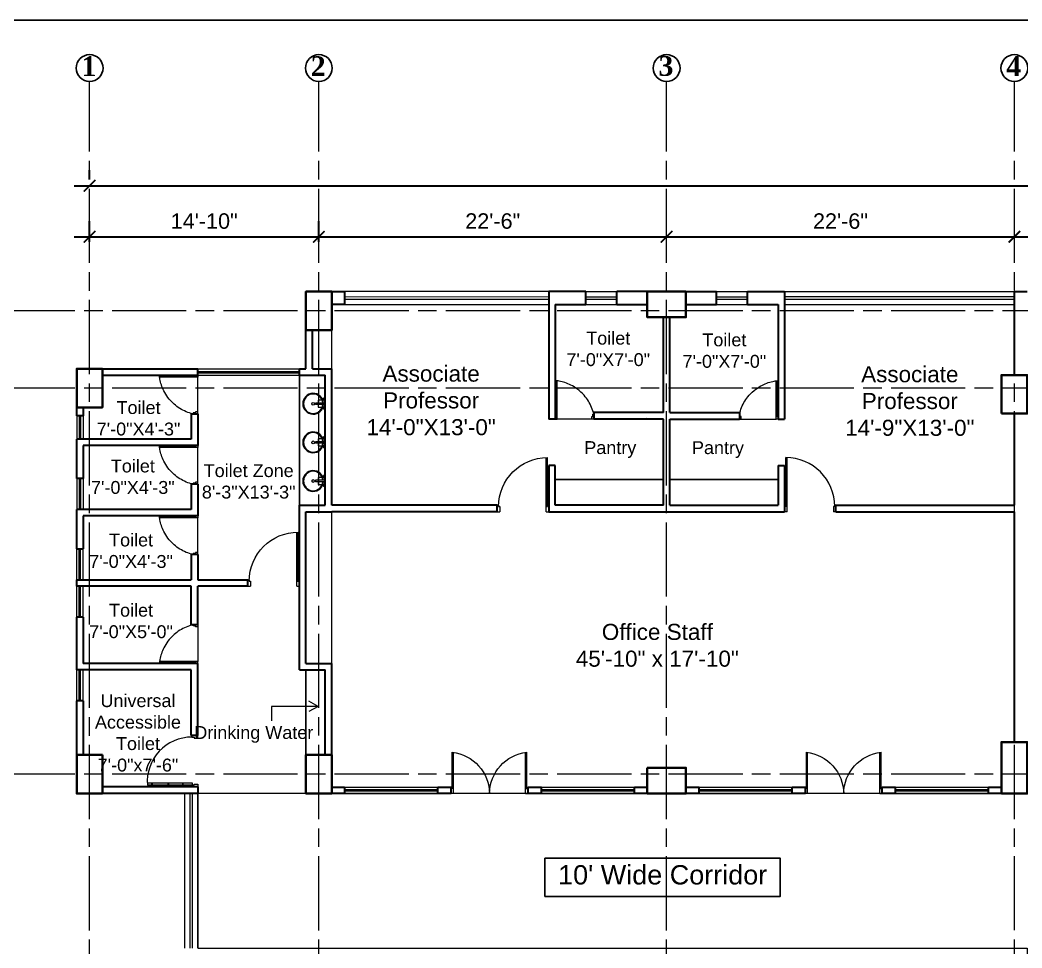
# Model space of a CAD drawing. Header units: inches. Extents: x -12 to 20935469, y -1604 to 24729220.
# Drawn here: x 20863959 to 20864736, y 24719476 to 24720196 of the extents above; entities that cross this region are included whole.
import ezdxf

# ---------------------------------------------------------------- set-up
doc = ezdxf.new("R2010")
doc.units = ezdxf.units.IN
doc.header["$LTSCALE"] = 0.03
doc.header["$MEASUREMENT"] = 0
doc.header["$PDMODE"] = 32
doc.header["$PDSIZE"] = 15
doc.linetypes.add('ACAD_ISO08W100', pattern=[36, 24, -3, 6, -3])
for name, color, linetype, lineweight in [('column', 1, 'Continuous', 40), ('Dim Line', 252, 'Continuous', 13), ('Door', 7, 'Continuous', 18), ('Glass Line', 252, 'Continuous', 9), ('Grid Line', 252, 'Continuous', 18), ('Hatch', 253, 'Continuous', 15), ('Main Wall', 7, 'Continuous', 30), ('STAIR', 46, 'Continuous', 15), ('TOILET FIXTURE', 142, 'Continuous', 5), ('wind.', 150, 'Continuous', 20)]:
    doc.layers.add(name, color=color, linetype=linetype, lineweight=lineweight)
doc.layers.add('FUR', color=251, linetype='Continuous')
doc.layers.add('TEXT', color=7, linetype='Continuous')
doc.styles.add('2', font='swisscl.ttf')
doc.styles.add('RomanS', font='arial.ttf', dxfattribs={"height": 12})
doc.styles.get("Standard").update_dxf_attribs({"font": 'timesbd.ttf'})
doc.dimstyles.new('Aec_Arch_I', dxfattribs={"dimscale": 96, "dimtxt": 12, "dimasz": 0.09375, "dimexe": 0.125, "dimexo": 0.125, "dimgap": 0.0625, "dimtad": 1, "dimdec": 0, "dimzin": 3, "dimdsep": 46, "dimlunit": 4, "dimtxsty": 'RomanS', "dimblk1": 'ARCHTICK', "dimblk2": 'ARCHTICK', "dimsah": 1, "dimcen": 0.09375, "dimdle": 0.125, "dimadec": 0, "dimazin": 0, "dimtfac": 0.75, "dimtdec": 0, "dimtmove": 2, "dimatfit": 3, "dimldrblk": 'ARCHTICK', "dimfxl": 1, "dimfrac": 1, "dimtolj": 1, "dimtzin": 0, "dimarcsym": 0})

# ---------------------------------------------------------------- blocks, each defined once
blk = doc.blocks.new('_ArchTick')
at = {"color": 0, "linetype": 'ByBlock', "lineweight": 35, "const_width": 0.15}
blk.add_lwpolyline([(-0.5, -0.5), (0.5, 0.5)], dxfattribs=at)
blk = doc.blocks.new('*D14')
at = {"layer": 'Defpoints', "color": 0, "transparency": 16777216}
for p in [(20831126.2792098, 24724578.16655627), (20830948.30879143, 24724562.26584816), (20831126.2792098, 24724562.26584816)]:
    blk.add_point(p, dxfattribs=at)
at = {"layer": 'Dim Line', "color": 0, "lineweight": -2, "transparency": 16777216}
for p, q in [((20830948.30879143, 24724574.26584816), (20830948.30879143, 24724590.16655627)), ((20831126.2792098, 24724574.26584816), (20831126.2792098, 24724590.16655627)), ((20830936.30879143, 24724578.16655627), (20831138.2792098, 24724578.16655627))]:
    blk.add_line(p, q, dxfattribs=at)
at = {"layer": 'Dim Line', "color": 0, "lineweight": -2, "transparency": 16777216, "xscale": 9, "yscale": 9, "zscale": 9, "rotation": 180}
blk.add_blockref('_ArchTick', (20830948.30879143, 24724578.16655627), dxfattribs=at)
at = {"layer": 'Dim Line', "color": 0, "lineweight": -2, "transparency": 16777216, "xscale": 9, "yscale": 9, "zscale": 9}
blk.add_blockref('_ArchTick', (20831126.2792098, 24724578.16655627), dxfattribs=at)
at = {"layer": 'Dim Line', "color": 0, "transparency": 16777216, "insert": (20831037.29400062, 24724590.29343212), "char_height": 12, "attachment_point": 5, "style": 'RomanS'}
blk.add_mtext('\\A1;14\'-10"', dxfattribs=at)
blk = doc.blocks.new('*D7')
at = {"layer": 'Defpoints', "color": 0, "transparency": 16777216}
for p in [(20831396.27940053, 24724578.16655627), (20831396.27940053, 24724578.16655627), (20831126.2792098, 24724562.26584816)]:
    blk.add_point(p, dxfattribs=at)
at = {"layer": 'Dim Line', "color": 0, "lineweight": -2, "transparency": 16777216}
for p, q in [((20831126.2792098, 24724574.26584816), (20831126.2792098, 24724590.16655627)), ((20831114.2792098, 24724578.16655627), (20831408.27940053, 24724578.16655627))]:
    blk.add_line(p, q, dxfattribs=at)
at = {"layer": 'Dim Line', "color": 0, "lineweight": -2, "transparency": 16777216, "xscale": 9, "yscale": 9, "zscale": 9, "rotation": 180}
blk.add_blockref('_ArchTick', (20831126.2792098, 24724578.16655627), dxfattribs=at)
at = {"layer": 'Dim Line', "color": 0, "lineweight": -2, "transparency": 16777216, "xscale": 9, "yscale": 9, "zscale": 9}
blk.add_blockref('_ArchTick', (20831396.27940053, 24724578.16655627), dxfattribs=at)
at = {"layer": 'Dim Line', "color": 0, "transparency": 16777216, "insert": (20831261.27930516, 24724590.29343212), "char_height": 12, "attachment_point": 5, "style": 'RomanS'}
blk.add_mtext('\\A1;22\'-6"', dxfattribs=at)
blk = doc.blocks.new('*D8')
at = {"layer": 'Defpoints', "color": 0, "transparency": 16777216}
for p in [(20831396.27940053, 24724578.16655627), (20831666.2795913, 24724578.16655627), (20831666.2795913, 24724578.16655627)]:
    blk.add_point(p, dxfattribs=at)
at = {"layer": 'Dim Line', "color": 0, "lineweight": -2, "transparency": 16777216}
blk.add_line((20831384.27940053, 24724578.16655627), (20831678.2795913, 24724578.16655627), dxfattribs=at)
at = {"layer": 'Dim Line', "color": 0, "lineweight": -2, "transparency": 16777216, "xscale": 9, "yscale": 9, "zscale": 9, "rotation": 180}
blk.add_blockref('_ArchTick', (20831396.27940053, 24724578.16655627), dxfattribs=at)
at = {"layer": 'Dim Line', "color": 0, "lineweight": -2, "transparency": 16777216, "xscale": 9, "yscale": 9, "zscale": 9}
blk.add_blockref('_ArchTick', (20831666.2795913, 24724578.16655627), dxfattribs=at)
at = {"layer": 'Dim Line', "color": 0, "transparency": 16777216, "insert": (20831531.27949591, 24724590.29343212), "char_height": 12, "attachment_point": 5, "style": 'RomanS'}
blk.add_mtext('\\A1;22\'-6"', dxfattribs=at)
blk = doc.blocks.new('*D9')
at = {"layer": 'Defpoints', "color": 0, "transparency": 16777216}
for p in [(20831666.2795913, 24724578.16655627), (20831844.25000967, 24724578.16655627), (20831844.25000967, 24724578.16655627)]:
    blk.add_point(p, dxfattribs=at)
at = {"layer": 'Dim Line', "color": 0, "lineweight": -2, "transparency": 16777216}
blk.add_line((20831654.2795913, 24724578.16655627), (20831856.25000967, 24724578.16655627), dxfattribs=at)
at = {"layer": 'Dim Line', "color": 0, "lineweight": -2, "transparency": 16777216, "xscale": 9, "yscale": 9, "zscale": 9, "rotation": 180}
blk.add_blockref('_ArchTick', (20831666.2795913, 24724578.16655627), dxfattribs=at)
at = {"layer": 'Dim Line', "color": 0, "lineweight": -2, "transparency": 16777216, "xscale": 9, "yscale": 9, "zscale": 9}
blk.add_blockref('_ArchTick', (20831844.25000967, 24724578.16655627), dxfattribs=at)
at = {"layer": 'Dim Line', "color": 0, "transparency": 16777216, "insert": (20831755.26480048, 24724590.29343212), "char_height": 12, "attachment_point": 5, "style": 'RomanS'}
blk.add_mtext('\\A1;14\'-10"', dxfattribs=at)
blk = doc.blocks.new('*D13')
at = {"layer": 'Defpoints', "color": 0, "transparency": 16777216}
for p in [(20832951.75234396, 24724617.81282169), (20830948.30879143, 24724610.74819624), (20832951.75234396, 24724610.74819624)]:
    blk.add_point(p, dxfattribs=at)
at = {"layer": 'Dim Line', "color": 0, "lineweight": -2, "transparency": 16777216}
for p, q in [((20830948.30879143, 24724622.74819624), (20830948.30879143, 24724629.81282169)), ((20832951.75234396, 24724622.74819624), (20832951.75234396, 24724629.81282169)), ((20830936.30879143, 24724617.81282169), (20832963.75234396, 24724617.81282169))]:
    blk.add_line(p, q, dxfattribs=at)
at = {"layer": 'Dim Line', "color": 0, "lineweight": -2, "transparency": 16777216, "xscale": 9, "yscale": 9, "zscale": 9, "rotation": 180}
blk.add_blockref('_ArchTick', (20830948.30879143, 24724617.81282169), dxfattribs=at)
at = {"layer": 'Dim Line', "color": 0, "lineweight": -2, "transparency": 16777216, "xscale": 9, "yscale": 9, "zscale": 9}
blk.add_blockref('_ArchTick', (20832951.75234396, 24724617.81282169), dxfattribs=at)
at = {"layer": 'Dim Line', "color": 0, "transparency": 16777216, "insert": (20831950.03056769, 24724629.93969755), "char_height": 12, "attachment_point": 5, "style": 'RomanS'}
blk.add_mtext('\\A1;166\'-11"', dxfattribs=at)
blk = doc.blocks.new('A$C36295410')
at = {"layer": 'Door'}
for p, q in [((0.9999989662828739, 3.999999464715074), (0.9999989662828739, 31.99999946471507)), ((1.999998966282874, -5.352849257178605e-07), (1.999998966282874, 31.98213662398211)), ((57.99999896628287, -5.352849257178605e-07), (57.99999896628287, 31.98213662398211)), ((58.99999896628287, 3.999999464715074), (58.99999896628287, 31.99999946471507)), ((0.9999989662828739, 4.999999464715074), (-1.033717126119882e-06, 4.999999464715074)), ((1.999998966282874, 3.999999464715074), (0.9999989662824191, 3.999999464715074)), ((57.99999896628287, 3.999999464715074), (58.99999896628287, 3.999999464715074)), ((58.99999896628287, 4.999999464715074), (59.99999896628287, 4.999999464715074)), ((1.999998966282874, -5.352849257178605e-07), (-1.033717126119882e-06, -5.352849257178605e-07)), ((57.99999896628287, -5.352849257178605e-07), (59.99999896628287, -5.352849257178605e-07))]:
    blk.add_line(p, q, dxfattribs=at)
for centre, radius, start, end in [((-2.525154211056361, -0.3352956022481521), 32.52688137512273, 0.590629401232551, 83.77825723032326), ((62.52515214360983, -0.3352956022372382), 32.52688137511065, 96.22174276965781, 179.4093705987648)]:
    blk.add_arc(centre, radius, start, end, dxfattribs=at)
blk = doc.blocks.new('sssss-flat-876')
at = {"layer": 'Door', "linetype": 'Continuous', "ltscale": 3}
blk.add_line((3666.524641621392, 84027.20039844685), (3666.524641621392, 84055.73698381262), dxfattribs=at)
at = {"layer": 'Door', "linetype": 'Continuous', "ltscale": 3, "extrusion": (-7.215265806451099e-09, -3.356244729906973e-18, 1)}
for points, elevation in [([(3666.524641621392, 84057.20039844685), (3666.524641621392, 84055.7369838127), (3668.353909914149, 84055.73698381268), (3668.353909914149, 84056.46869112973), (3670.183178206673, 84056.46869112976), (3670.183178206673, 84057.20039844688)], -2.645495015731816e-05), ([(3668.353909914149, 84055.73698381268), (3696.158787962748, 84055.73698381273), (3696.158787962748, 84056.46869112982), (3668.353909914149, 84056.46869112956)], -2.646814881427536e-05)]:
    blk.add_lwpolyline(points, close=True, dxfattribs=dict(at, elevation=elevation))
at = {"layer": 'Door', "linetype": 'Continuous', "ltscale": 3, "flags": 128}
blk.add_lwpolyline([(3670.183178209001, 84027.20039844661, 0.04096003839332348), (3675.473761518253, 84028.8955189219, 0.08249638684257277), (3684.92584202881, 84034.77633821729, 0.05218730031938641), (3689.721451750025, 84039.97248090911, 0.04398833922187529), (3692.855049753096, 84045.047753547, 0.03657129103577791), (3694.751170299016, 84049.63311906598, 0.034751479123949), (3695.9156375397, 84054.20272462314, 0.01143537355723267), (3696.158787962981, 84055.73698381265)], format="xyb", dxfattribs=at)
at = {"layer": 'Door', "linetype": 'Continuous', "ltscale": 3}
blk.add_lwpolyline([(3666.524641623953, 84027.20039844679), (3666.524641623953, 84028.66381308093), (3668.353909916477, 84028.66381308093), (3668.353909916477, 84027.93210576387), (3670.183178209234, 84027.93210576382), (3670.183178209234, 84027.2003984467)], close=True, dxfattribs=at)
blk = doc.blocks.new('$D40')
at = {"layer": 'Door'}
for p, q in [((1, 4), (1, 42)), ((2, 0), (2, 41.98683982644525)), ((1, 5), (0, 5)), ((2, 0), (0, 0)), ((2, 4), (1, 4)), ((39, 4), (38, 4)), ((38, 4), (38, 0)), ((40, 0), (38, 0)), ((40, 5), (38.98683982644525, 5)), ((39, 5), (39, 4))]:
    blk.add_line(p, q, dxfattribs=at)
blk.add_arc((1, 4), 38, 0, 89.99999999999999, dxfattribs=at)
blk = doc.blocks.new('Door_45')
at = {"layer": 'Door'}
for p, q in [((1.499446089358273, 4.966720660065755), (1.499446089358273, 43.96672066006575)), ((3.499446089358273, 44.03189280286006), (3.499446089358273, 4.966720660065755)), ((1.499446089358273, 40.02726910408236), (2.249446089358273, 40.02726910408236)), ((2.249446089358273, 40.02726910408236), (2.249446089358273, 39.52726910408236)), ((2.249446089358273, 39.52726910408236), (2.749446089591103, 39.52726910408236)), ((2.749446089591103, 39.52726910408236), (2.749446089591103, 40.02726910408236)), ((2.749446089591103, 40.02726910408236), (3.499446089358273, 40.02726910408236)), ((1.499446089358273, 25.76575365659081), (2.249446089358273, 25.76575365659081)), ((2.249446089358273, 25.76575365659081), (2.249446089358273, 25.26575365659081)), ((2.249446089358273, 25.26575365659081), (2.749446089591103, 25.26575365659081)), ((2.749446089591103, 25.76575365659081), (3.499446089358273, 25.76575365659081)), ((2.749446089591103, 25.26575365659081), (2.749446089591103, 25.76575365659081)), ((1.499446089358273, 12.56961937076411), (2.249446089358273, 12.56961937076411)), ((2.249446089358273, 12.56961937076411), (2.249446089358273, 13.06961937076411)), ((2.249446089358273, 13.06961937076411), (2.749446089591103, 13.06961937076411)), ((2.749446089591103, 13.06961937076411), (2.749446089591103, 12.56961937076411)), ((2.749446089591103, 12.56961937076411), (3.499446089358273, 12.56961937076411)), ((-0.0005539106417273842, -0.03327933993424503), (-0.0005539106417273842, 4.966720660065755)), ((-0.0005539106417273842, 4.966720660065755), (1.499446089358273, 4.966720660065755)), ((3.499446089358273, 4.966720660065755), (1.499446089358273, 4.966720660065755)), ((1.499446089358273, 4.966720660065755), (1.499446089358273, 2.966720660065755)), ((1.499446089358273, 2.966720660065755), (2.499446089358273, 2.966720660065755)), ((2.499446089358273, 2.966720660065755), (2.499446089358273, -0.03327933993424503)), ((42.5, 3), (42.5, -0.03327933993424503)), ((43.5, 3), (42.5, 3)), ((45.00000000023283, 5), (43.5, 5)), ((43.5, 5), (43.5, 3)), ((45.00000000023283, -0.03327933993424503), (45.00000000023283, 5)), ((2.499446089358273, -0.03327933993424503), (-0.0005539106417273842, -0.03327933993424503)), ((42.5, -0.03327933993424503), (45.00000000023283, -0.03327933993424503))]:
    blk.add_line(p, q, dxfattribs=at)
blk.add_arc((4.660651951731928, 5.255392092920653), 38.84018771759182, 359.6232511897165, 94.66847186469465, dxfattribs=at)
blk = doc.blocks.new('7-flat-72')
at = {"layer": 'Glass Line', "color": 8, "ltscale": 20}
for p, q in [((-64475.47473717644, 376966.6120190895), (-64476.55473715696, 376966.6118137227)), ((-64476.55336804548, 376959.4118138514), (-64476.55473715696, 376966.6118137227)), ((-64475.47336806497, 376959.4120192182), (-64475.47473717644, 376966.6120190895)), ((-64478.71357337362, 376960.4914030989), (-64480.33357334463, 376960.4910950488)), ((-64480.33338851458, 376959.5190950661), (-64480.33357334463, 376960.4910950488)), ((-64478.71338854358, 376959.5194031161), (-64480.33338851458, 376959.5190950661)), ((-64478.71336800698, 376959.4114031181), (-64480.33336797799, 376959.411095068)), ((-64480.33329952252, 376959.0510950745), (-64480.33336797799, 376959.411095068)), ((-64478.71329955151, 376959.0514031246), (-64480.33329952252, 376959.0510950745)), ((-64480.27590274997, 376959.5191059972), (-64480.27608758002, 376960.49110598)), ((-64480.15336798131, 376959.4111292958), (-64480.15338851791, 376959.5191292939)), ((-64480.14656623453, 376959.5191305911), (-64480.14675106457, 376960.4911305739)), ((-64479.91663178266, 376959.5191743142), (-64479.91681661271, 376960.4911742969)), ((-64479.5233885292, 376959.5192490911), (-64479.52357335924, 376960.4912490739)), ((-64479.13014527573, 376959.519323868), (-64479.13033010578, 376960.4913238508)), ((-64478.90021082386, 376959.5193675911), (-64478.90039565391, 376960.4913675738)), ((-64478.89336800366, 376959.4113688903), (-64478.89338854048, 376959.5193688883)), ((-64478.77087430842, 376959.519392185), (-64478.77105913847, 376960.4913921678)), ((-64478.71338854358, 376959.5194031161), (-64478.71357337362, 376960.4914030989)), ((-64478.71329955151, 376959.0514031246), (-64478.71336800698, 376959.4114031181)), ((-64475.11336807138, 376959.4120876737), (-64476.91336803907, 376959.4117453959)), ((-64476.9132995836, 376959.0517454025), (-64476.91336803907, 376959.4117453959)), ((-64475.11329961568, 376959.0520876803), (-64476.9132995836, 376959.0517454025)), ((-64475.11329961568, 376959.0520876803), (-64475.11336807138, 376959.4120876737)), ((-64473.31357347011, 376960.4924299325), (-64471.6935734991, 376960.4927379825)), ((-64473.31338864006, 376959.5204299497), (-64473.31357347011, 376960.4924299325)), ((-64473.31338864006, 376959.5204299497), (-64471.69338866905, 376959.5207379998)), ((-64473.31336810347, 376959.4124299516), (-64471.69336813246, 376959.4127380017)), ((-64473.313299648, 376959.0524299581), (-64473.31336810347, 376959.4124299516)), ((-64473.313299648, 376959.0524299581), (-64471.69329967699, 376959.0527380082)), ((-64473.25590287545, 376959.5204408808), (-64473.25608770549, 376960.4924408636)), ((-64473.13336810679, 376959.4124641794), (-64473.13338864339, 376959.5204641775)), ((-64473.12656636001, 376959.5204654748), (-64473.12675119005, 376960.4924654575)), ((-64472.89663190814, 376959.5205091978), (-64472.89681673818, 376960.4925091806)), ((-64472.50338865467, 376959.5205839747), (-64472.50357348472, 376960.4925839575)), ((-64472.11014540121, 376959.5206587517), (-64472.11033023125, 376960.4926587344)), ((-64471.88021094934, 376959.5207024747), (-64471.88039577939, 376960.4927024575)), ((-64471.87336812937, 376959.4127037739), (-64471.87338866596, 376959.520703772)), ((-64471.7508744339, 376959.5207270686), (-64471.75105926394, 376960.4927270514)), ((-64471.69338866905, 376959.5207379998), (-64471.6935734991, 376960.4927379825)), ((-64471.69329967699, 376959.0527380082), (-64471.69336813246, 376959.4127380017))]:
    blk.add_line(p, q, dxfattribs=at)
blk.add_circle((-64476.01507698372, 376968.3989757138, -1.853074723067108e-05), 1.08, dxfattribs=at)
for radius, start, end in [(8.100000000000003, 273.8334487619164, 266.1883413272574), (7.545122013573683, 274.1150294939762, 265.9067605931115)]:
    blk.add_arc((-64476.01507698372, 376968.3989757138, -1.853074723067108e-05), radius, start, end, dxfattribs=at)
blk = doc.blocks.new('SFSFSFS-flat-72')
at = {"layer": 'TOILET FIXTURE', "ltscale": 0.2}
blk.add_lwpolyline([(-3918.473113942891, -3608.103407361705), (-3918.474140776554, -3602.703407459237), (-3923.874140679603, -3602.704434292842), (-3923.873113845708, -3608.104434195251)], close=True, dxfattribs=at)
at = {"layer": 'TOILET FIXTURE', "ltscale": 20}
blk.add_blockref('7-flat-72', (60554.84018570464, -380567.1558373197), dxfattribs=at)
blk = doc.blocks.new('fff')
at = {"layer": 'Grid Line', "color": 252, "linetype": 'ACAD_ISO08W100', "lineweight": 9, "ltscale": 80, "true_color": 0x939598}
for p, q in [((20830948.30879143, 24723521.10155122), (20830948.30879143, 24724698.78124316)), ((20831126.2792098, 24723521.10975568), (20831126.2792098, 24724698.78944762)), ((20831396.27940053, 24723521.10975705), (20831396.27940053, 24724698.789449)), ((20831666.2795913, 24723521.12176201), (20831666.2795913, 24724698.80145396)), ((20833096.94929376, 24724520.60832043), (20830726.1474328, 24724520.60832043)), ((20833096.94929376, 24724460.61652489), (20830726.1474328, 24724460.61652489)), ((20833096.94929376, 24724160.74613542), (20830726.1474328, 24724160.74613542))]:
    blk.add_line(p, q, dxfattribs=at)
at = {"layer": 'Dim Line'}
for base, p1, p2, picture, middle in [((20832951.75234396, 24724617.81282169), (20830948.30879143, 24724610.74819624), (20832951.75234396, 24724610.74819624), '*D13', (20831950.03056769, 24724629.93969755)), ((20831126.2792098, 24724578.16655627), (20830948.30879143, 24724562.26584816), (20831126.2792098, 24724562.26584816), '*D14', (20831037.29400062, 24724590.29343212)), ((20831396.27940053, 24724578.16655627), (20831126.2792098, 24724562.26584816), (20831396.27940053, 24724578.16655627), '*D7', (20831261.27930516, 24724590.29343212)), ((20831666.2795913, 24724578.16655627), (20831396.27940053, 24724578.16655627), (20831666.2795913, 24724578.16655627), '*D8', (20831531.27949591, 24724590.29343212)), ((20831844.25000967, 24724578.16655627), (20831666.2795913, 24724578.16655627), (20831844.25000967, 24724578.16655627), '*D9', (20831755.26480048, 24724590.29343212))]:
    dim = blk.add_linear_dim(base=base, p1=p1, p2=p2, dimstyle='Aec_Arch_I', dxfattribs=at)
    dim.commit()
    dim.dimension.update_dxf_attribs({"geometry": picture, "text_midpoint": middle})

msp = doc.modelspace()

# ---------------------------------------------------------------- linework, layer by layer
for p, q in [((20864175.48119926, 24719819.49682294), (20864175.48119928, 24719920.45830192)), ((20864445.04916793, 24719887.47682129), (20864445.05635884, 24719887.47682273)), ((20864458.00316966, 24719839.47927432), (20864374.0022283, 24719839.4832281)), ((20864463.00434637, 24719839.47950981), (20864547.00528773, 24719839.48346359)), ((20864180.48119927, 24719625.57291218), (20864180.48119928, 24719691.61111717)), ((20864091.48209641, 24719600.76829593), (20864096.48209641, 24719600.76829593)), ((20864293.00793438, 24719600.61109409), (20864293.00793438, 24719595.61109409)), ((20864353.00793438, 24719600.61109409), (20864353.00793438, 24719595.61109409)), ((20864567.98591471, 24719595.61109409), (20864567.98591471, 24719600.61109409)), ((20864627.98591471, 24719595.61109409), (20864627.98591471, 24719600.61109409))]:
    msp.add_line(p, q)
msp.add_lwpolyline([(20864366.03035163, 24719545.31528079), (20864548.7015548, 24719545.31528079), (20864548.7015548, 24719515.71975872), (20864366.03035163, 24719515.71975872)], close=True)
at = {"layer": 'column', "lineweight": 40, "ltscale": 20}
for points in [[(20864200.48120259, 24719985.45830192), (20864180.48120259, 24719985.45830192), (20864180.48119928, 24719955.45830192), (20864200.48119928, 24719955.45830192)], [(20864445.5022283, 24719985.45830467), (20864445.5022283, 24719965.45830467), (20864475.5022283, 24719965.45830137), (20864475.5022283, 24719985.45830137)], [(20864022.51078422, 24719925.45830192), (20864002.51078422, 24719925.45830192), (20864002.51078422, 24719895.45830192), (20864022.51078422, 24719895.45830192)], [(20864720.48120262, 24719890.62918891), (20864740.48120262, 24719890.62918891), (20864740.48120262, 24719920.6291889), (20864720.48120262, 24719920.6291889)], [(20864720.48120262, 24719595.58793166), (20864740.48120262, 24719595.58793166), (20864740.48179918, 24719635.58793164), (20864720.48179918, 24719635.58793164)], [(20864022.5107842, 24719625.59611692), (20864002.5107842, 24719625.59611692), (20864002.5107842, 24719595.59611692), (20864022.5107842, 24719595.59611692)], [(20864200.48119927, 24719625.57291218), (20864180.48119927, 24719625.57291218), (20864180.48120257, 24719595.59611692), (20864200.48120257, 24719595.59611692)], [(20864445.51383119, 24719615.6110908), (20864445.51383119, 24719595.6110908), (20864475.49062646, 24719595.61109409), (20864475.49062646, 24719615.61109409)]]:
    msp.add_lwpolyline(points, close=True, dxfattribs=at)
at = {"layer": 'Defpoints'}
msp.add_lwpolyline([(20863757.98008157, 24720196.33677318), (20866196.84667546, 24720196.33677318), (20866196.84667546, 24718737.80740687), (20863757.98008157, 24718737.80740687)], close=True, dxfattribs=at)
at = {"layer": 'Hatch', "lineweight": 5}
for p, q in [((20864200.48119928, 24719925.45830813), (20864200.48119928, 24719955.44529976)), ((20864200.48119928, 24719696.61111717), (20864200.48119924, 24719814.49682294))]:
    msp.add_line(p, q, dxfattribs=at)
at = {"layer": 'Hatch'}
msp.add_lwpolyline([(20865232.9812032, 24719354.48900355), (20865232.97229175, 24719595.58791246), (20865098.00203757, 24719595.58791243), (20865098.00203757, 24719910.62918891), (20864918.45200253, 24719910.62918891), (20864918.45200253, 24719595.58791246), (20864096.50293139, 24719595.58791246), (20864096.50293139, 24719475.41709017), (20864740.50203753, 24719475.43844815), (20864740.50203754, 24719354.48900355)], close=True, dxfattribs=at)
at = {"layer": 'Main Wall', "lineweight": 30}
for p, q in [((20864397.7522283, 24719985.45830473), (20864369.00222829, 24719985.45830477)), ((20864369.00222829, 24719985.45830476), (20864369.0022283, 24719886.48181607)), ((20864397.7522283, 24719975.46378992), (20864397.7522283, 24719985.45830473)), ((20864445.5022283, 24719985.45830467), (20864421.7522283, 24719985.4583047)), ((20864421.7522283, 24719975.46618741), (20864421.7522283, 24719985.4583047)), ((20864475.5022283, 24719985.45659697), (20864499.25375801, 24719985.45792621)), ((20864499.25375801, 24719975.45793568), (20864499.25375801, 24719985.45792621)), ((20864523.25375802, 24719985.45926935), (20864552.00528773, 24719985.46087841)), ((20864523.25375802, 24719975.4593413), (20864523.25375802, 24719985.45926935)), ((20864552.00528773, 24719985.46087841), (20864552.00528773, 24719886.48205156)), ((20864730.48120262, 24719985.47086671), (20864740.48120262, 24719985.47142635)), ((20864730.48120262, 24719920.6291889), (20864730.48120261, 24719985.4708667)), ((20864374.0022283, 24719975.49151255), (20864374.0022283, 24719886.48181607)), ((20864374.0022283, 24719975.45904488), (20864397.7522283, 24719975.46378992)), ((20864421.7522283, 24719975.46858491), (20864445.5022283, 24719975.47332995)), ((20864475.5022283, 24719975.47932369), (20864475.50203427, 24719975.47932365)), ((20864475.5022283, 24719975.45654462), (20864499.25375801, 24719975.45793568)), ((20864523.25375802, 24719975.4593413), (20864547.00528773, 24719975.46073236)), ((20864547.00528773, 24719975.49174803), (20864547.00528773, 24719886.48205156)), ((20864458.00528773, 24719891.47842959), (20864458.00528773, 24719965.45745682)), ((20864463.00528773, 24719891.47866493), (20864463.00528774, 24719965.45745682)), ((20864180.48119928, 24719925.45830743), (20864180.48119928, 24719955.45830357)), ((20864185.48119928, 24719925.45830761), (20864185.48119928, 24719955.45830357)), ((20864730.48120262, 24719939.4737449), (20864730.49422695, 24719939.4737462)), ((20864730.48120262, 24719933.47374487), (20864730.49482646, 24719933.47374623)), ((20864022.51078422, 24719925.45830192), (20864096.48209624, 24719925.4583045)), ((20864022.51078422, 24719920.45830191), (20864096.48209641, 24719920.45830191)), ((20864096.48209641, 24719920.45830191), (20864096.48209624, 24719925.4583045)), ((20864175.48119911, 24719925.45830726), (20864180.48119928, 24719925.45830743)), ((20864175.48119928, 24719920.45830192), (20864175.48119911, 24719925.45830726)), ((20864175.48119928, 24719920.45830192), (20864195.48119928, 24719920.45830192)), ((20864185.48119928, 24719925.45830761), (20864200.48119928, 24719925.45830813)), ((20864195.48119928, 24719819.49682294), (20864195.48119928, 24719920.45830192)), ((20864200.48119928, 24719819.49738901), (20864200.48119928, 24719925.45830813)), ((20864458.00222829, 24719891.47927441), (20864458.0022283, 24719910.4792744)), ((20864463.0022283, 24719891.47950976), (20864463.0022283, 24719910.47950975)), ((20864002.51078423, 24719888.84257369), (20864002.51078423, 24719895.45830192)), ((20864091.4820964, 24719890.45830191), (20864096.4820964, 24719890.45830191)), ((20864091.4820964, 24719890.45830191), (20864091.4820964, 24719870.84257369)), ((20864404.00222829, 24719891.48181609), (20864404.0022283, 24719886.48181608)), ((20864458.00528773, 24719891.47927427), (20864404.0022283, 24719891.4818161)), ((20864463.0022283, 24719891.47950976), (20864517.00528773, 24719891.48205159)), ((20864517.00528774, 24719891.48205158), (20864517.00528773, 24719886.48205157)), ((20864730.48120262, 24719819.49514858), (20864730.48120262, 24719890.62918891)), ((20864374.0022283, 24719886.48181607), (20864369.0022283, 24719886.48181607)), ((20864458.00505239, 24719886.47927428), (20864404.0022283, 24719886.48181608)), ((20864458.0022283, 24719819.47927434), (20864458.0022283, 24719886.47927441)), ((20864463.00222829, 24719886.47950975), (20864517.00528773, 24719886.48205157)), ((20864463.00222829, 24719819.47950969), (20864463.0022283, 24719886.47950975)), ((20864547.00528773, 24719886.48205156), (20864552.00528773, 24719886.48205156)), ((20864091.4820964, 24719870.84257369), (20864002.51078423, 24719870.84257369)), ((20864002.51078423, 24719840.22684545), (20864002.51078423, 24719870.84257369)), ((20864096.4820964, 24719865.84257369), (20864007.51078422, 24719865.84257369)), ((20864369.0022283, 24719850.48205156), (20864369.0022283, 24719814.47399244)), ((20864374.0022283, 24719850.48205156), (20864369.0022283, 24719850.48205156)), ((20864374.0022283, 24719819.48322808), (20864374.0022283, 24719850.48205156)), ((20864547.00528776, 24719850.48205156), (20864552.00528776, 24719850.48205156)), ((20864547.00528773, 24719850.48205156), (20864547.00528773, 24719819.48346357)), ((20864552.00528773, 24719850.48205156), (20864552.00528773, 24719814.48485309)), ((20864091.4820964, 24719835.84257369), (20864091.4820964, 24719816.22684545)), ((20864096.4820964, 24719835.84257369), (20864091.4820964, 24719835.84257369)), ((20864175.48119926, 24719761.61111718), (20864175.48119927, 24719819.49682294)), ((20864175.48119927, 24719819.49682294), (20864195.48119928, 24719819.49682294)), ((20864329.0022283, 24719819.48356329), (20864200.48119928, 24719819.49738901)), ((20864329.0022283, 24719814.48424525), (20864329.0022283, 24719819.48356329)), ((20864458.0022283, 24719819.47927434), (20864374.0022283, 24719819.48322808)), ((20864463.0022283, 24719819.47950969), (20864547.00528773, 24719819.48346357)), ((20864592.00528773, 24719819.48379878), (20864730.48120262, 24719819.49514858)), ((20864592.00528773, 24719814.48448073), (20864592.00528773, 24719819.48379878)), ((20864091.4820964, 24719816.22684545), (20864002.51078423, 24719816.22684545)), ((20864002.51078423, 24719785.61111718), (20864002.51078423, 24719816.22684545)), ((20864096.4820964, 24719811.22684545), (20864007.51078422, 24719811.22684545)), ((20864007.51078422, 24719811.22684545), (20864007.51078423, 24719785.61111718)), ((20864180.48119927, 24719696.61111717), (20864180.48119926, 24719814.49682294)), ((20864180.48119926, 24719814.49682294), (20864200.48119928, 24719814.49682294)), ((20864329.0022283, 24719814.48424525), (20864200.48119928, 24719814.49682294)), ((20864369.0022283, 24719814.47399244), (20864552.00528773, 24719814.48485309)), ((20864592.00528773, 24719814.48448073), (20864730.48120262, 24719814.49454705)), ((20864730.48120262, 24719635.58793164), (20864730.48120262, 24719814.49454705)), ((20864002.51078423, 24719785.61111718), (20864007.51078423, 24719785.61111718)), ((20864096.4820964, 24719781.22684545), (20864091.4820964, 24719781.22684545)), ((20864002.51078423, 24719761.61111718), (20864091.4820964, 24719761.61111717)), ((20864002.51078423, 24719756.61111717), (20864002.51078423, 24719761.61111718)), ((20864091.4820964, 24719756.61111717), (20864002.51078423, 24719756.61111717)), ((20864091.4820964, 24719726.61111717), (20864091.4820964, 24719756.61111717)), ((20864096.48209641, 24719726.61111717), (20864096.4820964, 24719756.61111717)), ((20864135.4811993, 24719756.61111717), (20864096.4820964, 24719756.61111717)), ((20864135.4811993, 24719756.61111717), (20864135.4811993, 24719761.61111717)), ((20864175.48119927, 24719691.61111717), (20864175.48119926, 24719761.61111717)), ((20864007.51078422, 24719732.61111718), (20864002.51078423, 24719732.61111717)), ((20864002.51078423, 24719691.61111717), (20864002.51078423, 24719732.61111717)), ((20864007.51078422, 24719732.61111718), (20864007.51078422, 24719696.61111717)), ((20864096.4820964, 24719726.61111717), (20864091.4820964, 24719726.61111717)), ((20864096.4820964, 24719696.61111717), (20864007.51078422, 24719696.61111717)), ((20864096.48209641, 24719640.7687883), (20864096.48209641, 24719696.61111717)), ((20864180.48119927, 24719696.61111717), (20864200.48119928, 24719696.61111717)), ((20864200.48119927, 24719625.5879141), (20864200.48119928, 24719696.61111717)), ((20864091.48209641, 24719691.61111717), (20864002.51078423, 24719691.61111717)), ((20864091.48209641, 24719640.7687883), (20864091.48209641, 24719691.61111717)), ((20864175.48119927, 24719691.61111717), (20864195.48119928, 24719691.61111717)), ((20864195.48119927, 24719625.58791575), (20864195.48119928, 24719691.61111717)), ((20864002.51078423, 24719625.58791246), (20864002.51078423, 24719667.61111717)), ((20864007.51078422, 24719667.61111717), (20864002.51078423, 24719667.61111717)), ((20864007.51078423, 24719667.61111717), (20864007.51078422, 24719625.58791246)), ((20864096.48209641, 24719640.7687883), (20864091.48209641, 24719640.7687883)), ((20864096.48209641, 24719600.76829593), (20864022.51155044, 24719600.76829593)), ((20864096.48209641, 24719600.76829593), (20864096.48209641, 24719595.74509122)), ((20864200.50203757, 24719600.61109409), (20864210.50203757, 24719600.61109409)), ((20864210.50203757, 24719600.61109409), (20864210.50203757, 24719595.5870537)), ((20864283.00793438, 24719595.58877123), (20864283.00793438, 24719600.61109409)), ((20864353.00793438, 24719595.58877123), (20864353.00793438, 24719600.61109409)), ((20864435.51383119, 24719595.58877123), (20864435.51383119, 24719600.61109409)), ((20864475.49062646, 24719595.58877123), (20864475.49062646, 24719600.61109409)), ((20864557.98591471, 24719595.58877123), (20864557.98591471, 24719600.61109409)), ((20864627.98591471, 24719595.58877123), (20864627.98591471, 24719600.61109409)), ((20864710.48120297, 24719595.58877122), (20864710.48120297, 24719600.61109409)), ((20864096.48209641, 24719595.74509122), (20864022.51078422, 24719595.74509122)), ((20864210.50203757, 24719595.5870537), (20864200.50203757, 24719595.58877123))]:
    msp.add_line(p, q, dxfattribs=at)
for points in [[(20864200.48120259, 24719985.45830192), (20864210.48120259, 24719985.45830192), (20864210.48291913, 24719975.42609265), (20864200.48120148, 24719975.42438133)], [(20864007.51078422, 24719895.45830192), (20864007.51078422, 24719888.84257369)], [(20864007.51078422, 24719888.84257369), (20864002.51078423, 24719888.84257369)], [(20864096.4820964, 24719890.45830191), (20864096.4820964, 24719865.84257369)], [(20864007.51078422, 24719865.84257369), (20864007.51078422, 24719840.22684545)], [(20864007.51078422, 24719840.22684545), (20864002.51078423, 24719840.22684545)], [(20864096.4820964, 24719835.84257369), (20864096.4820964, 24719811.22684545)], [(20864091.4820964, 24719781.22684545), (20864091.4820964, 24719761.61111717)], [(20864096.4820964, 24719781.22684545), (20864096.4820964, 24719761.61111717)], [(20864096.4820964, 24719761.61111717), (20864135.4811993, 24719761.61111717)], [(20864283.00793438, 24719600.61109409), (20864293.00793438, 24719600.61109409), (20864293.00793438, 24719595.5870537), (20864283.00793438, 24719595.58877123)], [(20864353.00793438, 24719600.61109409), (20864363.00793438, 24719600.61109409), (20864363.00793438, 24719595.5870537), (20864353.00793438, 24719595.58877123)], [(20864435.51383119, 24719600.61109409), (20864445.51383119, 24719600.61109409), (20864445.51383119, 24719595.5870537), (20864435.51383119, 24719595.58877123)], [(20864475.49062646, 24719600.61109409), (20864485.49062646, 24719600.61109409), (20864485.49062646, 24719595.5870537), (20864475.49062646, 24719595.58877123)], [(20864557.98591471, 24719600.61109409), (20864567.98591471, 24719600.61109409), (20864567.98591471, 24719595.5870537), (20864557.98591471, 24719595.58877123)], [(20864627.98591471, 24719600.61109409), (20864637.98591471, 24719600.61109409), (20864637.98591471, 24719595.58705369), (20864627.98591471, 24719595.58877123)], [(20864710.48120297, 24719600.61109409), (20864720.48120297, 24719600.61109409), (20864720.48120297, 24719595.58705369), (20864710.48120297, 24719595.58877122)]]:
    msp.add_lwpolyline(points, dxfattribs=at)
at = {"layer": 'STAIR', "color": 253, "lineweight": 5}
for p, q in [((20864190.08397344, 24719663.30335101), (20864153.84777096, 24719663.303351)), ((20864153.84777096, 24719663.303351), (20864153.84777096, 24719652.06116754)), ((20864190.08397343, 24719663.303351), (20864182.78107186, 24719667.33684681)), ((20864190.08397343, 24719663.30335101), (20864182.78107186, 24719659.2698552))]:
    msp.add_line(p, q, dxfattribs=at)
at = {"layer": 'TEXT'}
for centre in [(20864012.53161921, 24720159.04039219), (20864190.50203758, 24720159.04859665), (20864460.50222831, 24720159.04859803), (20864730.50241908, 24720159.06060299)]:
    msp.add_circle(centre, 10.41737199201306, dxfattribs=at)
at = {"layer": 'wind.', "lineweight": 5}
for p, q in [((20864369.00222829, 24719985.46001627), (20864210.4812023, 24719985.46001626)), ((20864210.48188251, 24719981.48455653), (20864369.0022283, 24719981.53642397)), ((20864397.7522283, 24719985.45830473), (20864421.7522283, 24719985.45830472)), ((20864397.7522283, 24719981.45830473), (20864421.7522283, 24719981.45830472)), ((20864499.25375801, 24719985.45792621), (20864523.25375802, 24719985.45792622)), ((20864499.25375801, 24719981.45792621), (20864523.25375802, 24719981.45792622)), ((20864552.00528773, 24719985.46087841), (20864730.48120254, 24719985.45830192)), ((20864552.00528773, 24719981.49806477), (20864730.47870591, 24719981.55646079)), ((20864210.48222471, 24719979.48455653), (20864369.00222829, 24719979.53642386)), ((20864210.48291913, 24719975.42609275), (20864369.00222829, 24719975.46801297)), ((20864397.7522283, 24719979.45830473), (20864421.7522283, 24719979.45830472)), ((20864397.7522283, 24719975.46378992), (20864421.6272283, 24719975.46378992)), ((20864499.25375801, 24719979.45792621), (20864523.25375802, 24719979.45792622)), ((20864499.25375801, 24719975.45793568), (20864523.12952287, 24719975.45793568)), ((20864552.00528773, 24719979.49806466), (20864730.4793603, 24719979.5564609)), ((20864552.00528773, 24719975.46001324), (20864730.48120254, 24719975.45830191)), ((20864096.48209624, 24719925.45830451), (20864175.48119911, 24719925.45830726)), ((20864096.48209631, 24719923.45830451), (20864175.48119918, 24719923.45830726)), ((20864096.48209634, 24719922.45830451), (20864175.48119921, 24719922.45830726)), ((20864096.48209641, 24719920.45830451), (20864175.48119928, 24719920.45830726)), ((20864002.51078423, 24719888.84257369), (20864002.51078423, 24719870.84257369)), ((20864004.51078423, 24719888.84257369), (20864004.51078423, 24719870.84257369)), ((20864005.51078423, 24719888.84257369), (20864005.51078423, 24719870.84257369)), ((20864007.51078423, 24719888.84257369), (20864007.51078423, 24719870.84257369)), ((20864002.51078423, 24719840.22684545), (20864002.51078423, 24719816.22684545)), ((20864004.51078423, 24719840.22684545), (20864004.51078423, 24719816.22684545)), ((20864005.51078423, 24719840.22684545), (20864005.51078423, 24719816.22684545)), ((20864007.51078423, 24719840.22684545), (20864007.51078423, 24719816.22684545)), ((20864002.51078423, 24719761.61111718), (20864002.51078423, 24719785.61111718)), ((20864004.51078423, 24719761.61111718), (20864004.51078423, 24719785.61111718)), ((20864005.51078423, 24719761.61111718), (20864005.51078423, 24719785.61111718)), ((20864007.51078423, 24719761.61111718), (20864007.51078423, 24719785.61111718)), ((20864002.51078423, 24719732.61111717), (20864002.51078423, 24719756.61111717)), ((20864004.51078423, 24719732.61111717), (20864004.51078423, 24719756.61111717)), ((20864005.51078423, 24719732.61111717), (20864005.51078423, 24719756.61111717)), ((20864007.51078423, 24719732.61111717), (20864007.51078423, 24719756.61111717)), ((20864002.51078423, 24719667.61111717), (20864002.51078423, 24719691.61111717)), ((20864004.51078423, 24719667.61111717), (20864004.51078423, 24719691.61111717)), ((20864005.51078423, 24719667.61111717), (20864005.51078423, 24719691.61111717)), ((20864007.51078423, 24719667.61111717), (20864007.51078423, 24719691.61111717)), ((20864210.50203757, 24719600.61109409), (20864283.00793438, 24719600.61109409)), ((20864363.00793438, 24719600.61109409), (20864435.51383119, 24719600.61109409)), ((20864485.49062646, 24719600.61109409), (20864557.98591471, 24719600.61109409)), ((20864637.98591471, 24719600.61109409), (20864710.48120297, 24719600.61109409)), ((20864210.50203757, 24719598.61109409), (20864283.00793438, 24719598.6110941)), ((20864210.50203757, 24719597.61109409), (20864283.00793438, 24719597.61109409)), ((20864210.50203757, 24719595.61109409), (20864283.00793438, 24719595.6110941)), ((20864363.00793438, 24719598.61109409), (20864435.51383119, 24719598.6110941)), ((20864363.00793438, 24719597.61109409), (20864435.51383119, 24719597.61109409)), ((20864363.00793438, 24719595.61109409), (20864445.51383119, 24719595.61109409)), ((20864485.49062646, 24719598.61109409), (20864557.98591471, 24719598.6110941)), ((20864485.49062646, 24719597.61109409), (20864557.98591471, 24719597.61109409)), ((20864485.49062646, 24719595.61109409), (20864557.98591471, 24719595.61109409)), ((20864637.98591471, 24719598.61109409), (20864710.48120297, 24719598.61109409)), ((20864637.98591471, 24719597.61109409), (20864710.48120297, 24719597.61109409)), ((20864637.98591471, 24719595.61109409), (20864710.48120297, 24719595.61109409))]:
    msp.add_line(p, q, dxfattribs=at)
at = {"layer": 'wind.'}
for p, q in [((20864086.5029314, 24719475.41626387), (20864086.50293139, 24719595.90226971)), ((20864090.5029314, 24719475.4162122), (20864090.50293139, 24719595.90226971)), ((20864092.50293139, 24719475.41618637), (20864092.50293139, 24719595.90226971)), ((20864096.50293139, 24719475.72324324), (20864096.50293139, 24719595.90226971)), ((20864475.46400104, 24719597.61109409), (20864475.49062646, 24719597.61109409)), ((20864475.46400104, 24719595.61109409), (20864475.49062646, 24719595.61109409))]:
    msp.add_line(p, q, dxfattribs=at)

# ---------------------------------------------------------------- block references
at = {"layer": 'Door', "ltscale": 20, "xscale": -1}
for p in [(20867763.00673803, 24635863.25790346), (20867763.00673803, 24635808.64217525), (20867763.00673803, 24635754.026447)]:
    msp.add_blockref('sssss-flat-876', p, dxfattribs=at)
at = {"layer": 'Door', "xscale": -1}
msp.add_blockref('$D40', (20864175.4811993, 24719756.61111717), dxfattribs=at)
at = {"layer": 'Door', "ltscale": 20, "rotation": 180}
msp.add_blockref('sssss-flat-876', (20867763.00673803, 24803753.81151561), dxfattribs=at)
at = {"layer": 'Door', "color": 250, "ltscale": 20, "xscale": 0.8888888888759539, "yscale": 0.8888888888759539, "zscale": 0.8888888888759539, "rotation": 90.00000000000001}
msp.add_blockref('Door_45', (20864096.45251477, 24719600.7687883), dxfattribs=at)
at = {"layer": 'FUR', "xscale": -1}
for p in [(20864353.00793335, 24719595.61109463), (20864627.98591368, 24719595.61109409)]:
    msp.add_blockref('A$C36295410', p, dxfattribs=at)
at = {"layer": 'Main Wall'}
for name, p in [('fff', (33064.22282777354, -4550.158223245293)), ('$D40', (20864552.00528773, 24719814.48485309))]:
    msp.add_blockref(name, p, dxfattribs=at)
at = {"layer": 'Main Wall', "rotation": 90.00000000000001}
msp.add_blockref('sssss-flat-876', (20948431.20262675, 24716219.95717445), dxfattribs=at)
at = {"layer": 'Main Wall', "xscale": -1, "rotation": 270}
msp.add_blockref('sssss-flat-876', (20780489.80488928, 24716219.95740994), dxfattribs=at)
at = {"layer": 'Main Wall', "xscale": -1}
msp.add_blockref('$D40', (20864369.0022283, 24719814.47399244), dxfattribs=at)
at = {"layer": 'TOILET FIXTURE', "ltscale": 20, "rotation": 90.00000000000001}
for p in [(20860587.37772769, 24723819.50706993), (20860587.37772769, 24723789.50706994), (20860587.37772769, 24723759.50706994)]:
    msp.add_blockref('SFSFSFS-flat-72', p, dxfattribs=at)

# ---------------------------------------------------------------- texts
at = {"layer": 'TEXT', "char_height": 15.435, "width": 227.4580850503149, "attachment_point": 8, "rotation": 1.109146314285407e-09}
for s, insert in [('\\A1;1', (20864012.0159766, 24720152.74276921)), ('\\A1;2', (20864189.98639497, 24720152.75097367)), ('\\A1;3', (20864459.9865857, 24720152.75097505)), ('\\A1;4', (20864729.98677646, 24720152.76298))]:
    msp.add_mtext(s, dxfattribs=dict(at, insert=insert))
at = {"layer": 'TEXT', "color": 30, "lineweight": 5, "ltscale": 20, "attachment_point": 2, "style": '2'}
for s, width, gutter_width, insert, char_height in [('{\\fArial|b0|i0|c0|p34;\\C0;Toilet \\P7\'-0"X7\'-0"}', 104.7596838313621, 0.5, (20864415.17976728, 24719954.26669739), 10), ('{\\fArial|b0|i0|c0|p34;\\C0;Toilet \\P7\'-0"X7\'-0"}', 104.7596838313621, 0.5, (20864505.34364388, 24719952.94156016), 10), ('\\pxqc;{\\fArial|b0|i0|c0|p34;\\C0;Associate\\PProfessor\\P\\pq*;14\'-0"X13\'-0"}', 131.4908013185549, 0.3972868685277087, (20864277.67434962, 24719927.96985344), 12.47575959581606), ('\\pxqc;{\\fArial|b0|i0|c0|p34;\\C0;Associate\\PProfessor\\P\\pq*;14\'-9"X13\'-0"}', 131.4908013185549, 0.3972868685277087, (20864649.32530943, 24719927.49368608), 12.47575959581606), ('{\\fArial|b0|i0|c0|p34;\\C0;Toilet \\P7\'-0"X4\'-3"}', 104.7596838313621, 0.5, (20864050.52242906, 24719900.38289802), 10), ('\\pxqc;{\\fArial|b0|i0|c0|p34;\\C0; \\PPantry}', 63.51348429056816, 0.5, (20864416.78145633, 24719885.93821432), 10), ('\\pxqc;{\\fArial|b0|i0|c0|p34;\\C0; \\PPantry}', 63.51348429056816, 0.5, (20864500.37935118, 24719885.90032959), 10), ('{\\fArial|b0|i0|c0|p34;\\C0;Toilet \\P7\'-0"X4\'-3"}', 104.7596838313621, 0.5, (20864046.08776739, 24719855.00663009), 10), ('{\\fArial|b0|i0|c0|p34;\\C0;Toilet Zone\\P8\'-3"X13\'-3"}', 104.7596838313621, 0.5, (20864136.02639291, 24719851.4027253), 10), ('{\\fArial|b0|i0|c0|p34;\\C0;Toilet \\P7\'-0"X4\'-3"}', 104.7596838313621, 0.5, (20864044.7102218, 24719797.52921328), 10), ('{\\fArial|b0|i0|c0|p34;\\C0;Toilet \\P7\'-0"X5\'-0"}', 104.7596838313621, 0.5, (20864044.7102218, 24719742.96293033), 10), ('\\pxqc;{\\fArial|b0|i0|c0|p34;\\C0;Office Staff\\P45\'-10" x 17\'-10" }', 209.4471044230741, 0.5, (20864453.29352728, 24719727.37656431), 12.47575959581606), ('{\\fArial|b0|i0|c0|p34;\\C0;Universal Accessible Toilet\\P7\'-0"x7\'-6"}', 89.09549436636735, 0.35, (20864050.07345497, 24719672.73743476), 10), ('\\pxsm1;{\\fArial|b0|i0|c0|p34;\\C0;Drinking Water }', 88.56263495197395, 0.2817773027333734, (20864139.99484218, 24719648.00710479), 10), ("\\pxsm1,qc;{\\fArial|b0|i0|c0|p34;\\C0;10' Wide Corridor}", 227.8899144920278, 0.7495764341443792, (20864457.43755859, 24719539.98960818), 15)]:
    msp.add_mtext_dynamic_manual_height_columns(s, width=width, gutter_width=gutter_width, heights=[0], dxfattribs=dict(at, insert=insert, char_height=char_height))

doc.saveas('drawing.dxf')
